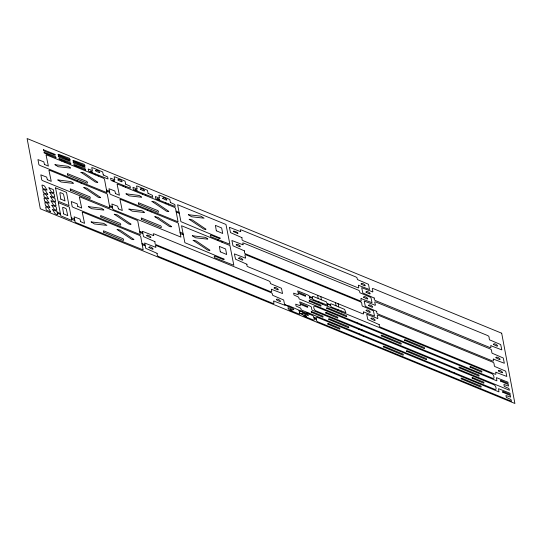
<?xml version="1.0" encoding="UTF-8"?>
<svg xmlns="http://www.w3.org/2000/svg" width="542" height="542" viewBox="0 0 542 542"><rect width="100%" height="100%" fill="white"/><g stroke="black" fill="none" stroke-linecap="round" stroke-linejoin="round"><path stroke-width="0.81" d="M301.996 311.481L312.178 315.315C314.238 315.552 315.742 321.453 313.032 319.868L304.021 316.169C299.306 311.474 305.783 314.848 308.398 315.735C308.567 313.472 302.944 314.048 301.996 311.481L288.757 305.715C284.733 305.864 293.486 307.958 293.737 309.15C294.936 311.792 283.71 303.967 289.618 310.261L299.665 314.211L299.076 310.281M46.91 190.032L42.588 188.277L41.951 185.222A1.518 0.346 24.4 0 1 43.143 185.337A1.518 0.346 24.4 0 1 44.688 186.285L46.937 189.998M49.762 192.227L54.119 193.995L54.728 197.031A1.518 0.346 24.4 0 1 53.536 196.915A1.518 0.346 24.4 0 1 51.991 195.967L49.742 192.268M47.737 194.436L43.387 192.654L42.777 189.619A1.518 0.346 24.4 0 1 43.977 189.734A1.518 0.346 24.4 0 1 45.514 190.682L47.764 194.395M48.577 198.826L44.22 197.051L43.604 194.022A1.518 0.346 24.4 0 1 44.803 194.131A1.518 0.346 24.4 0 1 46.341 195.079L48.59 198.792M49.004 203.054L44.64 201.285L44.031 198.25A1.518 0.346 24.4 0 1 45.223 198.365A1.518 0.346 24.4 0 1 46.768 199.314L49.017 203.026M49.776 207.471L45.487 205.703L44.857 202.647A1.518 0.346 24.4 0 1 46.05 202.762A1.518 0.346 24.4 0 1 47.594 203.711L49.844 207.423M50.643 211.861L46.321 210.1L45.684 207.051A1.518 0.346 24.4 0 1 46.876 207.159A1.518 0.346 24.4 0 1 48.421 208.108L50.67 211.82M43.428 149.741L53.949 153.935A1.518 0.346 24.4 0 1 55.399 154.876A1.518 0.346 24.4 0 1 54.329 154.843L44.126 151.11L43.407 149.788M58.306 155.845L68.834 160.039A1.518 0.346 24.4 0 1 70.284 160.981A1.518 0.346 24.4 0 1 69.213 160.947L59.003 157.214L58.285 155.893M55.948 157.756L45.42 153.562A1.518 0.346 24.4 0 1 43.97 152.62A1.518 0.346 24.4 0 1 45.04 152.654L55.25 156.387L55.968 157.715M70.013 159.619L59.505 155.418A1.518 0.346 24.4 0 1 58.048 154.47A1.518 0.346 24.4 0 1 59.119 154.511L69.329 158.237L70.047 159.565M73.156 161.936L83.685 166.137A1.518 0.346 24.4 0 1 85.135 167.078A1.518 0.346 24.4 0 1 84.064 167.038L73.854 163.311L73.136 161.983M70.812 163.867L60.304 159.666A1.518 0.346 24.4 0 1 58.848 158.725A1.518 0.346 24.4 0 1 59.918 158.759L70.128 162.492L70.846 163.82M84.87 165.71L74.356 161.509A1.518 0.346 24.4 0 1 72.906 160.567A1.518 0.346 24.4 0 1 73.976 160.601L84.179 164.334L84.898 165.656M85.67 169.964L75.155 165.757A1.518 0.346 24.4 0 1 73.705 164.815A1.518 0.346 24.4 0 1 74.776 164.849L84.979 168.582L85.697 169.91M176.062 211.15L178.982 212.342M176.245 212.112L179.165 213.304M106.53 190.039L109.45 191.238M106.74 191.136L109.66 192.335M180.019 232.206L182.939 233.406M180.269 233.541L183.189 234.74M109.443 205.54L112.363 206.739M109.653 206.637L112.573 207.837M327.185 303.418L330.701 304.861M309.475 296.399L312.592 297.673M327.341 304.076L330.789 305.492M309.618 297.151L312.653 298.398M139.707 231.305L142.627 232.504M139.911 232.403L142.831 233.602M142.004 243.521L144.924 244.72M142.207 244.618L145.127 245.817M284.611 304.421L287.612 305.654M284.672 304.74L287.666 305.973M299.15 310.681L302.084 311.928M71.354 217.809L74.552 219.124M57.208 212.179L60.128 213.379M313.743 317.592L316.352 318.662M313.865 318.229L316.474 319.299M57.391 213.175L60.311 214.375M71.612 219.212L74.816 220.526M299.57 312.897L302.49 314.096M299.658 313.364L302.578 314.563M454.67 372.882L454.84 373.79M449.589 370.796L449.758 371.704M360.992 324.272L361.168 325.18M362.036 329.787L362.205 330.695M363.072 335.302L363.242 336.209M357.673 322.91L357.842 323.811M358.709 328.425L358.879 329.333M359.746 333.94L359.915 334.848M341.27 311.088L341.44 311.996M338.12 303.703L338.716 306.887M338.039 309.76L338.208 310.668M335.478 302.619L336.074 305.803M320.803 296.596L321.399 299.787M322.043 303.202L322.212 304.109M317.639 295.302L318.242 298.486M318.886 301.901L319.055 302.809M308.886 313.073L309.069 314.042M307.063 312.327L307.246 313.296M221.868 241.251L222.03 242.111M217.959 239.645L218.121 240.512M168.393 204.009L168.562 204.917M165.75 202.925L165.92 203.833M151.076 211.034L151.238 211.902M145.602 194.659L145.771 195.567M147.363 209.517L147.526 210.377M142.309 193.311L142.485 194.219M125.351 186.353L125.52 187.261M123.095 185.425L123.264 186.333M98.068 175.161L98.237 176.062M95.168 173.968L95.338 174.876M80.968 182.275L81.131 183.142M77.255 180.757L77.418 181.617M65.06 161.618L65.23 162.525M61.354 160.1L61.524 161.001M44.471 164.436L48.38 166.109L46.05 154.992L46.531 154.91L103.326 178.155L104.443 178.948L106.998 192.695L39.918 165.425L38.895 164.707L37.96 159.578L43.807 161.855L44.478 164.422M47.344 179.707L51.253 181.38L48.922 170.263L49.403 170.181L106.198 193.426L107.316 194.219L109.87 207.965L42.791 180.703L41.768 179.978L40.833 174.849L46.68 177.126L47.35 179.693M77.777 206.394L81.686 208.067L79.356 196.949L79.837 196.868L136.631 220.113L137.749 220.906L140.317 234.632L73.224 207.383L72.201 206.665L71.266 201.536L77.113 203.812L77.784 206.38M80.643 221.664L84.559 223.338L82.228 212.22L82.709 212.139L139.497 235.384L140.622 236.177L143.19 249.903L76.09 222.66L75.074 221.935L74.132 216.807L79.925 219.043L80.663 221.637M115.514 193.582L119.423 195.255L117.092 184.138L117.573 184.056L174.368 207.301L175.486 208.094L178.054 221.82L110.961 194.571L109.938 193.853L108.996 188.718L114.85 191.001L115.514 193.562M118.38 208.853L122.296 210.526L119.965 199.409L120.446 199.327L177.234 222.572L178.359 223.365L180.926 237.091L113.827 209.842L112.811 209.124L111.869 203.995L117.661 206.231L118.4 208.826M54.999 164.7L58.231 166.733L69.864 168.034C72.242 168.745 67.75 165.723 67.113 166.191L54.999 164.7M57.872 179.971L61.104 182.004L72.736 183.304C75.053 183.982 70.758 181.075 69.986 181.468L57.879 179.958M80.975 172.309L94.511 181.394C95.074 182.451 99.674 182.878 96.971 181.692L83.929 172.871L80.975 172.309M83.847 187.579L97.384 196.665C97.899 197.688 102.458 198.169 99.843 196.963L86.801 188.149L83.861 187.546M88.305 206.658L91.537 208.69L103.17 209.991C105.534 210.689 101.11 207.701 100.419 208.148L88.326 206.631M91.178 221.929L94.464 223.975L106.923 225.397L103.637 223.358L91.178 221.929M114.281 214.266L127.817 223.351C128.407 224.415 132.966 224.828 130.276 223.65L117.296 214.869L114.287 214.246M117.147 229.537L130.69 238.622C131.205 239.652 135.818 240.133 133.149 238.92L120.168 230.14L117.153 229.523M126.042 193.846L129.274 195.872L140.906 197.18C143.298 197.905 138.894 194.924 138.156 195.337L126.049 193.826M128.915 209.117L132.146 211.143L143.772 212.45C146.062 213.114 141.828 210.215 141.022 210.608L128.928 209.09M152.017 201.448L165.554 210.54C166.048 211.563 170.649 212.044 168.013 210.831L154.971 202.017L152.017 201.434M154.883 216.725L168.427 225.811C168.962 226.847 173.542 227.301 170.886 226.109L157.905 217.322L154.89 216.705M188.352 214.727L191.638 216.766L204.097 218.196L200.811 216.156L188.352 214.727M189.212 219.3L202.749 228.385C203.27 229.422 207.871 229.889 205.208 228.683L192.227 219.896L189.226 219.266M192.308 235.763L195.54 237.789L207.166 239.097C209.388 239.72 205.215 236.874 204.415 237.254L192.322 235.729M193.169 240.33L206.705 249.422C207.234 250.465 211.841 250.912 209.165 249.713L196.123 240.899L193.182 240.302M327.659 305.18L326.48 301.941L313.52 296.549C311.264 295.18 312.185 299.841 314.008 299.902L327.625 305.241M345.823 312.632L344.644 309.394L331.684 304.001C329.428 302.639 330.356 307.294 332.171 307.355L345.789 312.693M60.792 199.124L65.02 200.933L63.556 194.429C64.071 193.894 59.139 191.915 59.871 192.918L60.799 199.11M67.52 174.951L85.968 182.735C88.38 184.592 87.696 180.967 85.643 181.001L67.337 173.562L67.526 174.937M63.563 213.853L67.791 215.662L66.327 209.158C66.761 208.575 61.957 206.685 62.642 207.647L63.583 213.819M70.392 190.222L88.841 198.006C91.225 199.876 90.534 196.136 88.515 196.279L70.243 188.833L70.413 190.195M95.575 170.791C104.586 176.035 96.415 167.912 95.588 170.777M103.271 174.951L107.668 176.97L108.021 178.982L89.416 171.59L88.59 170.987L88.204 168.989L92.458 170.662L91.734 167.634L92.804 167.79L102.641 171.936L103.271 174.951M100.826 216.908L119.274 224.693C121.611 226.556 120.988 222.877 118.996 222.965L100.643 215.52L100.846 216.881M103.691 232.179L122.14 239.964C124.558 241.834 123.827 238.094 121.815 238.236L103.515 230.79L103.691 232.179M117.96 179.971C126.862 185.215 118.922 177.112 117.966 179.958M125.649 184.131L130.053 186.15L130.398 188.162L111.801 180.771L110.961 180.134L110.588 178.169L114.836 179.842L114.118 176.821L115.189 176.97L125.026 181.116L125.669 184.104M140.344 189.158C149.125 194.375 141.543 186.353 140.344 189.158M138.562 204.097L157.004 211.875C159.382 213.751 158.704 210.005 156.685 210.147L138.406 202.701L138.583 204.063M141.428 219.368L159.876 227.145C162.315 228.988 161.57 225.269 159.551 225.418L141.279 217.972L141.435 219.347M148.034 193.318L152.431 195.337L152.797 197.322L134.274 189.998L133.346 189.321L132.966 187.349L137.221 189.029L136.503 186.001L137.573 186.157L147.41 190.296L148.041 193.304M146.726 235.75C155.696 240.994 147.614 232.87 146.733 235.736M148.928 247.443C157.925 252.68 149.883 244.672 148.942 247.416M154.931 241.671L143.535 236.63L142.41 231.305L153.413 235.587L153.779 235.533L153.21 233.798L154.287 233.954L268.879 280.966L269.977 281.704L270.465 283.608L281.461 288.276L282.545 293.54L272.734 289.801C269.469 287.355 273.446 293.087 270.729 291.718L156.32 244.788L155.114 243.981L154.91 241.718M162.729 198.338C171.726 203.609 163.576 195.418 162.729 198.338M157.133 253.365L145.737 248.331L144.612 243.006L155.615 247.281L155.981 247.227L155.412 245.499L156.482 245.648L271.081 292.666L272.172 293.398L272.667 295.302L283.656 299.97L284.753 305.214L274.936 301.501C271.657 299.042 275.668 304.8 272.931 303.418L158.521 256.481L157.329 255.709L157.092 253.426M170.418 202.498L174.815 204.517L175.168 206.522L156.563 199.131L155.723 198.501L155.351 196.529L159.605 198.209L158.881 195.181L159.958 195.337L169.795 199.476L170.425 202.484M216.333 230.79L222.715 233.48L221.651 227.965L215.398 225.37L216.333 230.79M219.984 238.019L220.099 238.643L219.517 238.609L211.339 235.255C209.436 234.117 210.316 237.084 211.719 237.091L229.876 244.252L225.973 224.463L177.6 204.713L180.926 221.651L219.984 238.033M220.289 251.82L226.671 254.516L225.607 249.002L219.347 246.4L220.289 251.82M223.941 259.049L224.029 259.706L223.406 259.618L215.296 256.291C213.379 255.16 214.293 258.148 215.675 258.121L233.832 265.282L229.923 245.499L181.55 225.75L184.883 242.687L223.941 259.029M233.717 231.732L237.945 233.541L237.755 232.701L236.908 232.172L233.758 230.973L233.737 231.698M236.197 244.93C245.011 250.174 237.349 242.105 236.204 244.916M238.71 258.31C247.525 263.548 239.855 255.506 238.731 258.283M241.922 237.647L242.105 239.957L243.311 240.763L357.72 287.7C360.518 289.137 356.433 283.351 359.725 285.783L369.536 289.523L368.485 284.299L357.456 279.584L356.941 277.646L355.87 276.948L241.271 229.937L240.214 229.761L240.77 231.509L240.35 231.556L229.401 227.288L230.526 232.613L241.922 237.647M244.401 250.851L244.591 253.161L245.79 253.968L360.2 300.905C362.991 302.355 358.953 296.562 362.205 298.988L372.022 302.721L370.931 297.456L359.935 292.788L359.448 290.885L358.35 290.153L243.758 243.134L242.714 242.945L243.25 244.713L242.884 244.767L231.881 240.492L233.013 245.817L244.401 250.871M246.922 264.232L247.017 266.041L248.209 266.82L362.618 313.757C365.186 315.085 361.67 310.092 364.725 312.361L374.536 316.101L373.397 310.796L363.641 306.623C360.484 306.528 363.215 302.395 360.362 301.765L246.048 254.869C242.924 253.236 247.789 260.14 244.252 257.66L234.388 253.886L235.526 259.191L246.915 264.252M274.123 288.012C283.107 293.263 274.977 285.16 274.144 287.985M276.318 299.706C285.2 304.929 277.355 296.901 276.325 299.692M305.58 295.465L305.695 296.203L305.166 296.162L298.1 293.208L298.276 294.733L293.601 293.147L294.008 295.017L298.662 297.158L299.17 298.906L492.59 378.255C495.347 379.847 493.728 373.885 491.723 373.641L311.311 299.631C308.229 299.59 310.891 295.776 308.1 295.126L297.66 290.837L297.897 292.118L305.573 295.444M307.646 306.494L307.775 307.219L307.239 307.192L300.173 304.238L300.315 305.763L295.675 304.164L296.081 306.047L300.735 308.195L301.244 309.943L494.656 389.285C497.427 390.87 495.808 384.922 493.789 384.678L313.384 310.668C310.342 310.552 312.897 306.718 310.173 306.155L299.726 301.874L299.97 303.147L307.646 306.494M309.238 301.196L319.597 305.661C321.806 307.246 321.392 304.685 319.394 304.57L309.706 300.539L309.116 300.478L309.238 301.196M311.304 312.233L321.67 316.697C323.831 318.269 323.445 315.729 321.508 315.613L311.846 311.589L311.183 311.528L311.325 312.199M325.83 313.093L336.406 317.646C338.587 319.218 338.194 316.684 336.243 316.562L326.365 312.456L325.708 312.375L325.837 313.08M326.758 308.384L345.315 316.21C347.517 317.788 347.09 315.207 345.105 315.119L327.354 307.768L326.65 307.653L326.765 308.371M327.896 324.13L338.472 328.682C340.661 330.268 340.247 327.625 338.269 327.592L328.432 323.486L327.781 323.405L327.903 324.109M328.825 319.414L347.381 327.246C349.556 328.804 349.156 326.203 347.226 326.162L329.428 318.798L328.709 318.696L328.831 319.401M361.108 283.994C369.929 289.211 362.266 281.251 361.121 283.974M363.594 297.192C372.408 302.395 364.719 294.435 363.601 297.179M366.006 292.091C374.874 297.314 367.083 289.306 366.013 292.077M366.107 310.573C374.969 315.823 367.185 307.741 366.114 310.559M368.519 305.471C377.361 310.668 369.603 302.68 368.526 305.458M371.006 318.676C379.786 323.899 372.178 315.891 371.026 318.642M374.21 298.012L374.312 299.828L375.504 300.6L489.914 347.537C492.549 348.852 488.898 343.865 492.014 346.148L501.824 349.881L500.693 344.577L490.937 340.41C487.786 340.315 490.503 336.175 487.658 335.545L373.343 288.649C370.261 287.077 375.078 293.96 371.541 291.44L361.683 287.666L362.815 292.971L374.21 298.032M376.724 311.393L376.826 313.201L378.018 313.981L492.427 360.911C495.015 362.286 491.479 357.232 494.534 359.522L504.345 363.262L503.254 357.998L493.45 353.784C490.293 353.641 493.003 349.536 490.171 348.926L375.857 302.029C372.761 300.451 377.591 307.382 374.007 304.787L364.197 301.047L365.335 306.352L376.724 311.372M379.21 324.597L379.312 326.406L380.498 327.178L494.907 374.116C497.495 375.491 493.945 370.43 497.014 372.727L506.824 376.466L505.686 371.162L495.937 366.988C492.8 366.88 495.476 362.781 492.658 362.131L378.336 315.234C375.227 313.649 380.057 320.525 376.541 318.018L366.677 314.252L367.815 319.556L379.204 324.611M381.304 335.857L399.861 343.682C402.028 345.274 401.622 342.646 399.657 342.591L381.974 335.261L381.202 335.125L381.304 335.857M383.37 346.887L401.927 354.712C404.088 356.277 403.702 353.702 401.771 353.628L383.973 346.27L383.255 346.169L383.384 346.866M404.617 340.329L423.173 348.154C425.382 349.726 424.921 347.07 422.97 347.063L405.22 339.712L404.495 339.61L404.617 340.329M406.683 351.358L425.24 359.183C427.374 360.776 427.021 358.187 425.084 358.099L407.286 350.742L406.561 350.654L406.703 351.331M459.162 367.794L477.719 375.62C479.894 377.205 479.487 374.637 477.563 374.536L459.765 367.178L459.047 367.076L459.169 367.781M461.235 378.824L479.792 386.656C481.994 388.221 481.54 385.592 479.582 385.565L461.838 378.208L461.113 378.106L461.242 378.811M470.124 367.198L480.483 371.663C482.644 373.262 482.251 370.62 480.28 370.572L470.659 366.561L469.995 366.494L470.131 367.185M472.197 378.235L482.556 382.699C484.677 384.285 484.318 381.676 482.4 381.615L472.732 377.591L472.075 377.51L472.217 378.201M493.403 344.353C502.238 349.576 494.467 341.562 493.423 344.326M495.916 357.734C504.907 362.977 496.899 354.922 495.923 357.72M498.396 370.938C507.231 376.175 499.514 368.154 498.416 370.904M500.686 381.195L508.369 384.556L508.545 386.08L503.897 384.454L504.277 386.371L508.931 388.512L509.439 390.26L316.027 310.912C314.008 310.654 312.409 304.719 315.159 306.305L496.892 380.857L496.445 377.652L507.922 382.191L508.166 383.465L501.099 380.511L500.571 380.47L500.706 381.161M502.759 392.225L510.435 395.585L510.611 397.11L505.943 395.552L506.343 397.401L510.998 399.542L511.512 401.29L318.1 321.948C316.081 321.711 314.455 315.756 317.233 317.334L498.965 391.886L498.511 388.682L509.995 393.221L510.232 394.495L503.166 391.541L502.644 391.507L502.78 392.198M90.426 171.191L92.364 172.058L90.446 171.164M112.804 180.371L114.748 181.245L112.831 180.344M135.188 189.551L137.133 190.425L135.195 189.537M157.573 198.738L159.511 199.605L157.58 198.718M290.166 309.651L292.111 310.525L290.173 309.638M304.57 315.559L306.508 316.433L304.577 315.546M55.535 187.864L58.048 201.143L69.017 205.669L66.537 192.356L55.548 187.85M58.306 202.593L60.819 215.872L71.788 220.398L69.308 207.085L58.306 202.593M48.943 187.817L51.165 191.57A1.518 0.346 24.4 0 0 52.709 192.518A1.518 0.346 24.4 0 0 53.902 192.634L53.292 189.598L48.983 187.81M50.602 196.617L52.818 200.364A1.518 0.346 24.4 0 0 54.363 201.312A1.518 0.346 24.4 0 0 55.555 201.428L54.925 198.379L50.602 196.617M51.023 200.845L53.245 204.598A1.518 0.346 24.4 0 0 54.789 205.547A1.518 0.346 24.4 0 0 55.982 205.662L55.352 202.606L51.043 200.845M51.849 205.249L54.071 208.995A1.518 0.346 24.4 0 0 55.616 209.944A1.518 0.346 24.4 0 0 56.808 210.059L56.178 207.003L51.869 205.242M52.676 209.646L54.898 213.392A1.518 0.346 24.4 0 0 56.443 214.341A1.518 0.346 24.4 0 0 57.635 214.456L57.025 211.427L52.716 209.632M501.689 333.215L27.1 138.522L40.311 208.785L514.9 403.478L501.689 333.215"/></g></svg>
